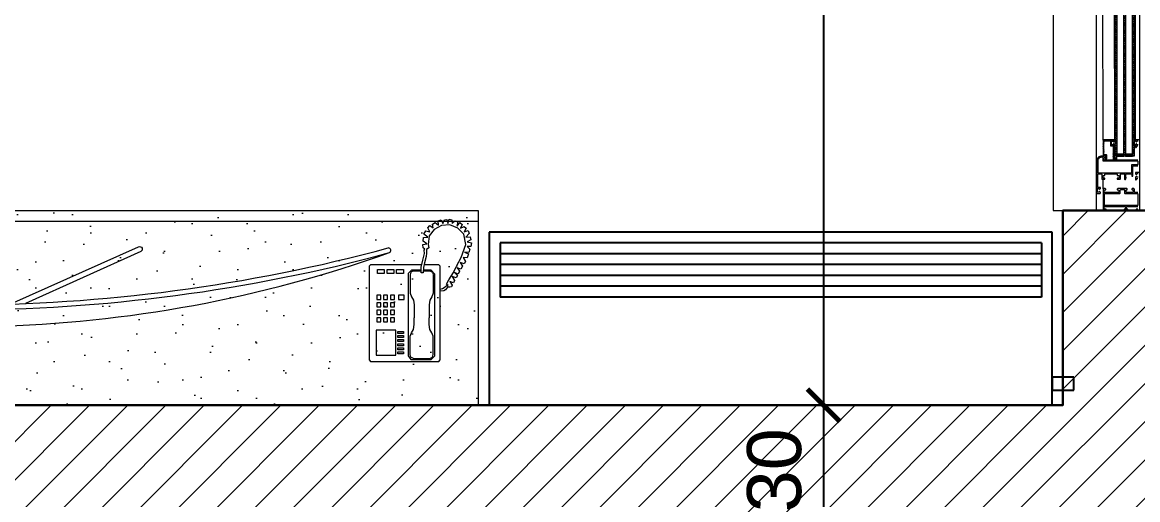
# Model space of a CAD drawing. Header units: centimetres. Extents: x 99002 to 104403, y -55119 to -48358.
# Drawn here: x 101619.1 to 101876.7, y -50979.2 to -50868.9 of the extents above; entities that cross this region are included whole.
import ezdxf

# ---------------------------------------------------------------- set-up
doc = ezdxf.new("R2010")
doc.units = ezdxf.units.CM
doc.header["$LTSCALE"] = 50
doc.header["$MEASUREMENT"] = 0
doc.layers.get('0').update_dxf_attribs({"color": 8})
doc.layers.add('COTE 50ème', color=1, linetype='Continuous')
doc.layers.add('klima', color=195, linetype='Continuous')
for name, color, linetype, lineweight in [('MACONNERIE COUPE', 7, 'Continuous', 30), ('MACONNERIE HACHURE', 253, 'Continuous', 13), ('MOBILE_Pen_No__18', 9, 'Continuous', 15), ('mobilimi', 8, 'Continuous', 9), ('WINDOWS', 21, 'Continuous', 5)]:
    doc.layers.add(name, color=color, linetype=linetype, lineweight=lineweight)
doc.layers.add('MOBILE_Pen_No__12', color=7, linetype='Continuous', lineweight=18, true_color=0xa7a7a7)
doc.styles.add('RS_TXT_50', font='arial.ttf', dxfattribs={"height": 12.5})
doc.dimstyles.new('RS_50CM_LINEAIRE', dxfattribs={"dimscale": 5, "dimtxt": 12.5, "dimasz": 1.5, "dimexe": 1, "dimexo": 2.5, "dimgap": 1, "dimtad": 1, "dimdec": 1, "dimrnd": 0.5, "dimdsep": 46, "dimtxsty": 'RS_TXT_50', "dimblk1": 'ARCHTICK', "dimblk2": 'ARCHTICK', "dimsah": 1, "dimcen": 2.5, "dimdle": 1, "dimclrt": 4, "dimadec": 0, "dimazin": 2, "dimtfac": 1, "dimtdec": 1, "dimtix": 1, "dimtmove": 2, "dimatfit": 3, "dimfxl": 1, "dimtolj": 1, "dimtzin": 0, "dimarcsym": 0})

# ---------------------------------------------------------------- blocks, each defined once
blk = doc.blocks.new('DRITARE POS 3')
at = {"layer": 'WINDOWS'}
h = blk.add_hatch(dxfattribs=at)
h.set_pattern_fill('ANSI31', color=140, scale=2.5, angle=450)
h.set_pattern_definition([(135, (-46708.9128, -43842.58123), (-0.2209708691, -0.2209708691), [])])
h.paths.add_polyline_path([(-8.71, -70.07), (-8.71, -12.58), (-8.31, -12.58), (-8.31, -70.07)])
h.paths.add_polyline_path([(-6.71, -70.07), (-6.71, -12.58), (-6.31, -12.58), (-6.31, -70.07)])
h.paths.add_polyline_path([(-4.71, -70.07), (-4.71, -12.58), (-4.31, -12.58), (-4.31, -70.07)])
at = {"layer": 'WINDOWS', "transparency": 33554559}
h = blk.add_hatch(dxfattribs=at)
h.set_pattern_fill('ANSI31', color=140, angle=450)
h.set_pattern_definition([(135, (-46708.90849, -43825.58123), (-0.08838834765, -0.08838834765), [])])
h.paths.add_polyline_path([(-6.71, -12.58), (-8.31, -12.58), (-8.31, -12.98), (-6.71, -12.98)])
h.paths.add_polyline_path([(-4.71, -12.58), (-6.31, -12.58), (-6.31, -12.98), (-4.71, -12.98)])
h.paths.add_polyline_path([(-6.71, -69.67), (-8.31, -69.67), (-8.31, -70.07), (-6.71, -70.07)])
h.paths.add_polyline_path([(-4.71, -69.67), (-6.31, -69.67), (-6.31, -70.07), (-4.71, -70.07)])
h = blk.add_hatch(dxfattribs=at)
h.set_pattern_fill('ANSI31', color=256, angle=450)
h.set_pattern_definition([(135, (-46708.71279, -43842.46996), (-0.08838834765, -0.08838834765), [])])
h.paths.add_polyline_path([(-1.74, -12.58), (-1.74, -12.64), (-2.09, -12.64, -0.414214), (-2.15, -12.58), (-2.15, -12.21, -0.247394), (-2.13, -12.16, 1.657435), (-2.37, -12.03), (-2.37, -12.77, 0.414214), (-2.28, -12.86), (-1.81, -12.86, -0.414214), (-1.72, -12.95), (-1.72, -16, -0.414214), (-1.81, -16.09), (-3.16, -16.09, -0.414214), (-3.22, -16.03), (-3.22, -15.03, 0.414214), (-3.31, -14.93), (-3.76, -14.93, -0.414214), (-3.82, -14.88), (-3.82, -11.74, 0.737396), (-3.99, -11.69), (-4.23, -12.04, 0.603122), (-4.15, -12.19), (-4.08, -12.19, -0.414214), (-4.02, -12.25), (-4.02, -14.93), (-4.06, -14.93, 0.414214), (-4.12, -14.99), (-4.12, -15.19, 0.250765), (-4.09, -15.24), (-3.92, -15.37, 0.599022), (-3.84, -15.33), (-3.84, -15.25, -0.414214), (-3.78, -15.19), (-3.52, -15.19, -0.414214), (-3.46, -15.25), (-3.46, -16, -0.414214), (-3.52, -16.05), (-3.78, -16.05, -0.414214), (-3.84, -16), (-3.84, -15.92, 0.599022), (-3.92, -15.88), (-4.09, -16.01, 0.250765), (-4.12, -16.05), (-4.12, -16.26, 0.414214), (-4.06, -16.31), (-1.55, -16.31, 0.414214), (-1.5, -16.26), (-1.5, -12.64), (-1.5, -12.58)])
at = {"layer": 'WINDOWS'}
for p, q in [((-1.5, -4.97), (-1.5, -7.22)), ((-0.01, -11.48), (0, -71.24)), ((-9, -16.26), (-9, -66.39)), ((-4.11, -66.39), (-4.12, -16.26)), ((-1.5, -16.26), (-1.49, -66.39))]:
    blk.add_line(p, q, dxfattribs=at)
for points in [[(-9.52, -0.28), (-9.21, -0.28, 0.511918), (-9.15, -0.21), (-9.21, -0.04, 0.322823), (-9.26, 0), (-9.84, 0, 0.414214)], [(-9.84, -8.81), (-9.06, -8.81, 0.414214), (-9, -8.75), (-9, -8.51, 0.250765), (-9.03, -8.47), (-9.19, -8.35, 0.599022), (-9.28, -8.4), (-9.28, -8.51, -0.414214), (-9.34, -8.57), (-9.6, -8.57, -0.414214)], [(-9.6, -7.67), (-9.34, -7.67, -0.414214), (-9.28, -7.73), (-9.28, -7.8, 0.599022), (-9.19, -7.85), (-9.03, -7.74, 0.250765), (-9, -7.69), (-9, -7.16, 1), (-9.21, -7.16), (-9.21, -7.37, -0.414214), (-9.26, -7.43), (-9.56, -7.43, -0.414214)], [(-9.56, -4.14), (-8.83, -4.14, -0.414214), (-8.74, -4.24), (-8.74, -4.89, 0.414214), (-8.55, -5.08), (-8.3, -5.08, 0.198912), (-8.26, -5.06), (-8.2, -5, 0.198912), (-8.18, -4.96), (-8.18, -4.85, 0.414214), (-8.24, -4.8), (-8.4, -4.8, -0.414214), (-8.46, -4.74), (-8.46, -4.24, -0.414214), (-8.37, -4.14), (-6.91, -4.14, -0.414214), (-6.82, -4.24), (-6.82, -4.74, -0.414214), (-6.87, -4.8), (-7.04, -4.8, 0.414214), (-7.1, -4.85), (-7.1, -4.96, 0.198912), (-7.08, -5), (-7.02, -5.06, 0.198912), (-6.98, -5.08), (-4.97, -5.08, 0.198912), (-4.93, -5.06), (-4.78, -4.91, 0.198912), (-4.76, -4.87), (-4.76, -4.8, 0.414214), (-4.82, -4.74), (-5.01, -4.74, -0.340481), (-5.14, -4.65), (-5.14, -4.24, -0.414214), (-5.04, -4.14), (-1.87, -4.14, -0.414214), (-1.78, -4.24), (-1.78, -4.65, -0.414214), (-1.87, -4.74), (-2.09, -4.74, 0.414214), (-2.15, -4.8), (-2.15, -4.87, 0.198912), (-2.13, -4.91), (-1.98, -5.06, 0.198912), (-1.94, -5.08), (-1.55, -5.08, 0.414214), (-1.5, -5.02), (-1.5, -0.06, 0.414214), (-1.55, 0), (-2.13, 0, 0.322823), (-2.19, -0.04), (-2.24, -0.21, 0.511918), (-2.19, -0.28), (-1.87, -0.28, -0.414214), (-1.78, -0.37), (-1.78, -0.84, -0.414214), (-1.87, -0.93), (-6.57, -0.93, -0.414214), (-6.67, -0.84), (-6.67, -0.37, -0.414214), (-6.57, -0.28), (-6.44, -0.28, 0.511918), (-6.39, -0.21), (-6.45, -0.04, 0.322823), (-6.5, 0), (-7.12, 0, 0.322823), (-7.17, -0.04), (-7.23, -0.21, 0.511918), (-7.17, -0.28), (-7.04, -0.28, -0.414214), (-6.95, -0.37), (-6.95, -0.84, -0.414214), (-7.04, -0.93), (-9.52, -0.93, -0.414214)], [(-9.84, -16.31), (-9.06, -16.31, 0.414214), (-9, -16.26), (-9, -16.05, 0.250765), (-9.03, -16.01), (-9.19, -15.88, 0.599022), (-9.28, -15.92), (-9.28, -16.02, -0.414214), (-9.34, -16.07), (-9.6, -16.07, -0.414214)], [(-9.6, -15.18), (-9.34, -15.18, -0.414214), (-9.28, -15.23), (-9.28, -15.33, 0.599022), (-9.19, -15.37), (-9.03, -15.24, 0.250765), (-9, -15.19), (-9, -14.62, 0.414214), (-9.06, -14.56), (-9.15, -14.56, 0.414214), (-9.21, -14.62), (-9.21, -14.88, -0.414214), (-9.26, -14.93), (-9.56, -14.93, -0.414214)], [(-9.56, -11.65), (-4.73, -11.65, -0.414214), (-4.68, -11.7), (-4.68, -12.53, 0.414214), (-4.62, -12.58), (-4.23, -12.58, 0.198912), (-4.19, -12.56), (-4.04, -12.41, 0.198912), (-4.02, -12.37), (-4.02, -12.3, 0.414214), (-4.08, -12.25), (-4.3, -12.25, -0.414214), (-4.4, -12.15), (-4.4, -11.74, -0.414214), (-4.3, -11.65), (-1.87, -11.65, -0.414214), (-1.78, -11.74), (-1.78, -12.15, -0.414214), (-1.87, -12.25), (-2.09, -12.25, 0.414214), (-2.15, -12.3), (-2.15, -12.37, 0.198912), (-2.13, -12.41), (-1.98, -12.56, 0.198912), (-1.94, -12.58), (-1.22, -12.58, 0.414214), (0, -11.37), (0, -4.01, 0.414214), (-0.06, -3.96), (-0.84, -3.96, 0.414214), (-0.9, -4.01), (-0.9, -4.22, 0.250765), (-0.88, -4.27), (-0.71, -4.4, 0.599022), (-0.62, -4.35), (-0.62, -4.26, -0.414214), (-0.56, -4.2), (-0.3, -4.2, -0.414214), (-0.25, -4.26), (-0.25, -5.04, -0.414214), (-0.3, -5.1), (-0.56, -5.1, -0.414214), (-0.62, -5.04), (-0.62, -4.95, 0.599022), (-0.71, -4.9), (-0.88, -5.03, 0.250765), (-0.9, -5.08), (-0.9, -5.28, 0.414214), (-0.84, -5.34), (-0.34, -5.34, -0.414214), (-0.28, -5.39), (-0.28, -8.34, -0.414214), (-0.38, -8.44), (-1.12, -8.44, -0.414214), (-1.22, -8.34), (-1.22, -7.32, 0.414214), (-1.31, -7.22), (-1.87, -7.22, 0.414214), (-1.96, -7.32), (-1.96, -7.45, 0.414214), (-1.91, -7.5), (-1.55, -7.5, -0.414214), (-1.5, -7.56), (-1.5, -8.01, -0.414214), (-1.55, -8.06), (-1.91, -8.06, 0.414214), (-1.96, -8.12), (-1.96, -8.38, -0.414214), (-2.02, -8.44), (-4.71, -8.44, -0.414214), (-4.76, -8.38), (-4.76, -8.12, 0.414214), (-4.82, -8.06), (-5.17, -8.06, -0.414214), (-5.23, -8.01), (-5.23, -7.56, -0.414214), (-5.17, -7.5), (-4.82, -7.5, 0.414214), (-4.76, -7.45), (-4.76, -7.32, 0.414214), (-4.86, -7.22), (-5.42, -7.22, 0.414214), (-5.51, -7.32), (-5.51, -8.34, -0.414214), (-5.6, -8.44), (-6.39, -8.44, -0.414214), (-6.48, -8.34), (-6.48, -7.22, 0.809546), (-6.66, -7.19), (-6.85, -7.61, 0.543142), (-6.8, -7.69, -0.414214), (-6.74, -7.75), (-6.74, -8.34, -0.414214), (-6.84, -8.44), (-8.07, -8.44, -0.414214), (-8.12, -8.38), (-8.12, -8.03, 0.414214), (-8.18, -7.97), (-8.35, -7.97, 0.414214), (-8.4, -8.03), (-8.4, -10.25, -0.414214), (-8.5, -10.34), (-9.56, -10.34, -0.414214)]]:
    blk.add_lwpolyline(points, format="xyb", dxfattribs=at)
for points in [[(-9.9, -160.11), (-9.9, 0), (0, 0), (0, -160.11)], [(-1.78, -1.27), (-1.83, -1.21), (-9.56, -1.21), (-9.62, -1.27), (-9.62, -3.81), (-9.56, -3.86), (-6.63, -3.86), (-6.54, -3.96), (-6.54, -4.7), (-6.44, -4.8), (-5.51, -4.8), (-5.42, -4.7), (-5.42, -3.96), (-5.32, -3.86), (-1.83, -3.86), (-1.78, -3.81)]]:
    blk.add_lwpolyline(points, close=True, dxfattribs=at)
at = {"layer": 'WINDOWS', "color": 165}
blk.add_lwpolyline([(0, 0), (0, -160.11), (10, -160.11), (10, 0)], close=True, dxfattribs=at)
at = {"layer": 'WINDOWS'}
for points in [[(-1.5, -12.21, 0.414214), (-1.4, -12.3), (-1.18, -12.3), (-1.18, -12.3, 0.414214), (-0.28, -11.37), (-0.28, -8.77, 0.414214), (-0.34, -8.72), (-8.07, -8.72, 0.414214), (-8.12, -8.77), (-8.12, -10.53, -0.414214), (-8.22, -10.62), (-9.52, -10.62, 0.414214), (-9.62, -10.71), (-9.62, -11.27, 0.414214), (-9.52, -11.37), (-1.59, -11.37, -0.414214), (-1.5, -11.46)], [(-1.74, -12.64), (-2.09, -12.64, -0.414214), (-2.15, -12.58), (-2.15, -12.21, -0.247394), (-2.13, -12.16, 1.657435), (-2.37, -12.03), (-2.37, -12.77, 0.414214), (-2.28, -12.86), (-1.81, -12.86, -0.414214), (-1.72, -12.95), (-1.72, -16, -0.414214), (-1.81, -16.09), (-3.16, -16.09, -0.414214), (-3.22, -16.03), (-3.22, -15.03, 0.414214), (-3.31, -14.93), (-3.76, -14.93, -0.414214), (-3.82, -14.88), (-3.82, -11.74, 0.737396), (-3.99, -11.69), (-4.23, -12.04, 0.603122), (-4.15, -12.19), (-4.08, -12.19, -0.414214), (-4.02, -12.25), (-4.02, -14.93), (-4.06, -14.93, 0.414214), (-4.12, -14.99), (-4.12, -15.19, 0.250765), (-4.09, -15.24), (-3.92, -15.37, 0.599022), (-3.84, -15.33), (-3.84, -15.25, -0.414214), (-3.78, -15.19), (-3.52, -15.19, -0.414214), (-3.46, -15.25), (-3.46, -16, -0.414214), (-3.52, -16.05), (-3.78, -16.05, -0.414214), (-3.84, -16), (-3.84, -15.92, 0.599022), (-3.92, -15.88), (-4.09, -16.01, 0.250765), (-4.12, -16.05), (-4.12, -16.26, 0.414214), (-4.06, -16.31), (-1.55, -16.31, 0.414214), (-1.5, -16.26), (-1.5, -12.64), (-1.5, -12.58), (-1.74, -12.58)]]:
    blk.add_lwpolyline(points, format="xyb", close=True, dxfattribs=at)
at = {"layer": 'WINDOWS', "color": 140}
for points in [[(-8.71, -70.07), (-8.71, -12.58), (-8.31, -12.58), (-8.31, -70.07)], [(-6.71, -12.58), (-8.31, -12.58), (-8.31, -12.98), (-6.71, -12.98)], [(-6.71, -70.07), (-6.71, -12.58), (-6.31, -12.58), (-6.31, -70.07)], [(-4.71, -12.58), (-6.31, -12.58), (-6.31, -12.98), (-4.71, -12.98)], [(-4.71, -70.07), (-4.71, -12.58), (-4.31, -12.58), (-4.31, -70.07)]]:
    blk.add_lwpolyline(points, close=True, dxfattribs=at)
blk = doc.blocks.new('Samsung Curved UHD TV_top_cad-block.com')
at = {"color": 0}
for points in [[(0.6, 105.8), (-7.6, 105.8)], [(0.6, 105.8), (8.8, 105.8)]]:
    blk.add_lwpolyline(points, dxfattribs=at)
for points in [[(-9.4, 104), (-9.4, 18.2, -0.414214), (-27.4, 0.2), (-43.3, 0.2, 0.08003), (-575.5, -98.3)], [(10.6, 104), (10.6, 18.2, 0.414214), (28.6, 0.2), (44.4, 0.2, -0.08003), (576.7, -98.3)], [(-69.5, -29.6), (-240.1, -106.2, -0.969023), (-243.1, -99.6), (-88.9, -30.3)], [(70.7, -29.6), (241.3, -106.2, 0.969023), (244.3, -99.6), (90.1, -30.3)]]:
    blk.add_lwpolyline(points, format="xyb", dxfattribs=at)
for centre, radius, start, end in [((-7.6, 104), 1.8, 90, 180), ((8.8, 104), 1.8, 0, 90), ((-1.5, 2066.6), 2066.6, 269.2806, 270.801), ((0.6, -2232.7), 2210.8, 74.8955, 105.1045), ((0.6, -2232.7), 2204.3, 74.8955, 105.1045), ((-573.7, -101.2), 3.43, 122.2401, 267.969), ((574.9, -101.2), 3.43, 272.031, 57.7599)]:
    blk.add_arc(centre, radius, start, end, dxfattribs=at)
blk = doc.blocks.new('_ArchTick')
at = {"color": 0, "linetype": 'ByBlock', "const_width": 0.15}
blk.add_lwpolyline([(-0.5, -0.5), (0.5, 0.5)], dxfattribs=at)
blk = doc.blocks.new('*D1049')
at = {"layer": 'COTE 50ème', "color": 0, "lineweight": -2, "ltscale": 0.5, "transparency": 16777216}
for p, q in [((101804.17, -50992.36), (101804.17, -50952.36)), ((101806.65, -50957.36), (101799.17, -50957.36)), ((101803.97, -50987.36), (101799.17, -50987.36))]:
    blk.add_line(p, q, dxfattribs=at)
at = {"layer": 'Defpoints', "color": 0, "ltscale": 0.5, "transparency": 16777216}
for p in [(101804.17, -50957.36), (101819.15, -50957.36), (101816.47, -50987.36)]:
    blk.add_point(p, dxfattribs=at)
at = {"layer": 'COTE 50ème', "color": 0, "lineweight": -2, "ltscale": 0.5, "transparency": 16777216, "xscale": 7.5, "yscale": 7.5, "zscale": 7.5}
for p, rotation in [((101804.17, -50957.36), 90), ((101804.17, -50987.36), 270)]:
    blk.add_blockref('_ArchTick', p, dxfattribs=dict(at, rotation=rotation))
at = {"layer": 'COTE 50ème', "color": 4, "ltscale": 0.5, "transparency": 16777216, "insert": (101792.79, -50972.36), "char_height": 12.5, "attachment_point": 5, "rotation": 90, "style": 'RS_TXT_50'}
blk.add_mtext('\\A1;30', dxfattribs=at)
blk = doc.blocks.new('*D1050')
at = {"layer": 'COTE 50ème', "color": 0, "lineweight": -2, "ltscale": 0.5, "transparency": 16777216}
for p, q in [((101804.17, -50962.36), (101804.17, -50352.36)), ((101855.09, -50357.36), (101799.17, -50357.36)), ((101806.65, -50957.36), (101799.17, -50957.36))]:
    blk.add_line(p, q, dxfattribs=at)
at = {"layer": 'Defpoints', "color": 0, "ltscale": 0.5, "transparency": 16777216}
for p in [(101804.17, -50357.36), (101867.59, -50357.36), (101819.15, -50957.36)]:
    blk.add_point(p, dxfattribs=at)
at = {"layer": 'COTE 50ème', "color": 0, "lineweight": -2, "ltscale": 0.5, "transparency": 16777216, "xscale": 7.5, "yscale": 7.5, "zscale": 7.5}
for p, rotation in [((101804.17, -50357.36), 90), ((101804.17, -50957.36), 270)]:
    blk.add_blockref('_ArchTick', p, dxfattribs=dict(at, rotation=rotation))
at = {"layer": 'COTE 50ème', "color": 4, "ltscale": 0.5, "transparency": 16777216, "insert": (101792.79, -50657.36), "char_height": 12.5, "attachment_point": 5, "rotation": 90, "style": 'RS_TXT_50'}
blk.add_mtext('\\A1;600', dxfattribs=at)

msp = doc.modelspace()

# ---------------------------------------------------------------- hatches: boundary and pattern name
at = {"layer": 'MACONNERIE HACHURE'}
h = msp.add_hatch(dxfattribs=at)
h.set_pattern_fill('ANSI31', color=256, scale=50, style=0)
h.set_pattern_definition([(45, (0, 5835.283), (-4.41941738, 4.41941738), [])])
h.paths.add_polyline_path([(101144.34, -51327.36), (101124.34, -51327.36), (101124.34, -51297.36), (101144.34, -51297.36)])
h.paths.add_polyline_path([(100644.34, -51327.36), (100664.34, -51327.36), (100664.34, -51297.36), (100644.34, -51297.36)])
h.paths.add_polyline_path([(101224.34, -50332.36), (101199.34, -50332.36), (101199.34, -50238.36), (101224.34, -50238.36)])
h.paths.add_polyline_path([(101224.34, -50357.36), (101199.34, -50357.36), (101199.34, -50513.36), (101147.34, -50513.36), (101147.34, -50535.36), (101159.34, -50535.36), (101159.34, -50525.36), (101284.34, -50525.36), (101284.34, -50513.36), (101224.34, -50513.36)])
h.paths.add_polyline_path([(100564.34, -50332.36), (100589.34, -50332.36), (100589.34, -50238.36), (100564.34, -50238.36)])
h.paths.add_polyline_path([(101329.34, -50332.36), (101499.34, -50332.36), (101499.34, -50357.36), (101329.34, -50357.36)])
h.paths.add_polyline_path([(101624.34, -49932.36), (101524.34, -49932.36), (101524.34, -49907.36), (101624.34, -49907.36)])
h.paths.add_polyline_path([(101284.34, -49932.36), (101344.34, -49932.36), (101344.34, -49907.36), (101259.34, -49907.36), (101259.34, -49972.36), (101224.34, -49972.36), (101224.34, -49997.36), (101284.34, -49997.36)])
h.paths.add_polyline_path([(101964.34, -50062.36), (101964.34, -49997.36), (101859.34, -49997.36), (101859.34, -49932.36), (101804.34, -49932.36), (101804.34, -49907.36), (101884.34, -49907.36), (101884.34, -49972.36), (101994.34, -49972.36), (101994.34, -50037.36), (102012.19, -50037.36), (102012.19, -50062.36)])
h.paths.add_polyline_path([(101994.34, -50332.36), (101969.34, -50332.36), (101969.34, -50299.36), (101994.34, -50299.36)])
h.paths.add_polyline_path([(100164.34, -49932.36), (100264.34, -49932.36), (100264.34, -49907.36), (100164.34, -49907.36)])
h.paths.add_polyline_path([(100504.34, -49932.36), (100444.34, -49932.36), (100444.34, -49907.36), (100529.34, -49907.36), (100529.34, -49972.36), (100564.34, -49972.36), (100564.34, -49997.36), (100504.34, -49997.36)])
h.paths.add_polyline_path([(99824.34, -50062.36), (99824.34, -49997.36), (99929.34, -49997.36), (99929.34, -49932.36), (99984.34, -49932.36), (99984.34, -49907.36), (99904.34, -49907.36), (99904.34, -49972.36), (99794.34, -49972.36), (99794.34, -50037.36), (99776.49, -50037.36), (99776.49, -50062.36)])
h.paths.add_polyline_path([(99794.34, -50332.36), (99819.34, -50332.36), (99819.34, -50299.36), (99794.34, -50299.36)])
h.paths.add_polyline_path([(100121.34, -50332.36), (100104.34, -50332.21), (100104.34, -50357.21), (100121.34, -50357.36)])
h.paths.add_polyline_path([(101667.34, -50332.36), (101684.34, -50332.21), (101684.34, -50357.21), (101667.34, -50357.36)])
h.paths.add_polyline_path([(101969.34, -50417.36), (101994.34, -50417.36), (101994.34, -50357.36), (101969.34, -50357.36)])
h.paths.add_polyline_path([(101499.34, -51305.36), (101509.34, -51305.36), (101509.34, -51317.36), (101469.34, -51317.36), (101469.34, -51305.36), (101479.34, -51305.36), (101479.34, -50987.36), (101309.34, -50987.36), (101309.34, -51305.36), (101387.35, -51305.36), (101387.35, -51317.36), (101289.34, -51317.36), (101289.34, -50957.36), (101859.34, -50957.36), (101859.34, -50912.36), (101884.34, -50912.36), (101884.34, -50962.36), (101994.34, -50962.36), (101994.34, -50982.36), (101884.34, -50982.36), (101884.34, -51032.36), (101859.34, -51032.36), (101859.34, -50987.36), (101499.34, -50987.36)])
h.paths.add_polyline_path([(100459.34, -50332.36), (100289.34, -50332.36), (100289.34, -50357.36), (100459.34, -50357.36)])
h.paths.add_polyline_path([(100164.34, -50363.36), (100164.34, -50358.36), (100216.34, -50358.36), (100216.34, -50357.36), (100221.34, -50357.36), (100221.34, -50363.36)])
h.paths.add_polyline_path([(100714.18, -51192.36), (100664.34, -51192.36), (100664.34, -51152.36), (100714.18, -51152.36)])
h.paths.add_polyline_path([(100874.34, -51192.36), (100834.34, -51192.36), (100834.34, -51152.36), (100874.34, -51152.36)])
h.paths.add_polyline_path([(100734.34, -51547.36), (100644.34, -51547.36), (100644.34, -51487.36), (100491.34, -51487.36), (100491.34, -51750.36), (100479.34, -51750.36), (100479.34, -51612.36), (100469.34, -51612.36), (100469.34, -51600.36), (100479.34, -51600.36), (100479.34, -51462.36), (100644.34, -51462.36), (100644.34, -51427.36), (100664.34, -51427.36), (100664.34, -51511.36), (100734.34, -51511.36), (100734.34, -51462.36), (100769.34, -51462.36), (100769.34, -51482.36), (100759.34, -51482.36), (100759.34, -51532.36), (100734.34, -51532.36), (100734.34, -51516.36), (100664.34, -51516.36), (100664.34, -51542.36), (100734.34, -51542.36)])
h.paths.add_polyline_path([(99929.34, -51940.47), (99904.34, -51940.47), (99904.34, -51987.36), (99929.34, -51987.36)])
h.paths.add_polyline_path([(100289.34, -51305.36), (100279.34, -51305.36), (100279.34, -51317.36), (100319.34, -51317.36), (100319.34, -51305.36), (100309.34, -51305.36), (100309.34, -50987.36), (100479.34, -50987.36), (100479.34, -51305.36), (100401.33, -51305.36), (100401.33, -51317.36), (100499.34, -51317.36), (100499.34, -50957.36), (99929.34, -50957.36), (99929.34, -50912.36), (99904.34, -50912.36), (99904.34, -50962.36), (99794.34, -50962.36), (99794.34, -50982.36), (99904.34, -50982.36), (99904.34, -51032.36), (99929.34, -51032.36), (99929.34, -50987.36), (100289.34, -50987.36)])
h.paths.add_polyline_path([(99819.34, -50417.36), (99794.34, -50417.36), (99794.34, -50357.36), (99819.34, -50357.36)])
h.paths.add_polyline_path([(100564.34, -50357.36), (100589.34, -50357.36), (100589.34, -50513.36), (100641.34, -50513.36), (100641.34, -50535.36), (100629.34, -50535.36), (100629.34, -50525.36), (100504.34, -50525.36), (100504.34, -50513.36), (100564.34, -50513.36)])
h.paths.add_polyline_path([(100589.34, -50162.36), (100589.34, -50142.36), (100639.34, -50142.36), (100639.34, -50022.36), (100664.34, -50022.36), (100664.34, -50137.36), (100681.84, -50137.36), (100681.84, -50162.36)])
h.paths.add_polyline_path([(99929.34, -51612.36), (99929.34, -51670.47), (99904.34, -51670.47), (99904.34, -51617.36), (99794.34, -51617.36), (99794.34, -51527.36), (99819.34, -51527.36), (99819.34, -51592.36), (100152.34, -51592.36), (100152.34, -51419.36), (100164.34, -51419.36), (100164.34, -51427.36), (100220.34, -51427.36), (100220.34, -51439.36), (100164.34, -51439.36), (100164.34, -51587.36), (100312.34, -51587.36), (100312.34, -51439.36), (100302.34, -51439.36), (100302.34, -51427.36), (100324.34, -51427.36), (100324.34, -51600.36), (100377.21, -51600.36), (100377.21, -51612.36)])
h.paths.add_polyline_path([(100164.34, -51285.36), (100164.34, -51305.36), (100187.34, -51305.36), (100187.34, -51317.36), (100164.34, -51317.36), (100164.34, -51327.36), (100152.34, -51327.36), (100152.34, -51297.36), (99929.34, -51297.36), (99929.34, -51285.36)])
h.paths.add_polyline_path([(100729.34, -50647.36), (100729.34, -50635.36), (100641.34, -50635.36), (100641.34, -50627.36), (100629.34, -50627.36), (100629.34, -50647.36)])
h.paths.add_polyline_path([(99819.34, -51297.36), (99794.34, -51297.36), (99794.34, -51347.36), (99819.34, -51347.36)])
h.paths.add_polyline_path([(99819.34, -50647.36), (99794.34, -50647.36), (99794.34, -50597.36), (99819.34, -50597.36)])
h.paths.add_polyline_path([(99929.34, -51247.36), (99904.34, -51247.36), (99904.34, -51192.47), (99929.34, -51192.47)], flags=17)
h.paths.add_polyline_path([(99929.34, -50697.36), (99904.34, -50697.36), (99904.34, -50752.25), (99929.34, -50752.25)])
h.paths.add_polyline_path([(101074.51, -51192.36), (101124.34, -51192.36), (101124.34, -51152.36), (101074.51, -51152.36)])
h.paths.add_polyline_path([(100914.34, -51192.36), (100954.34, -51192.36), (100954.34, -51152.36), (100914.34, -51152.36)])
h.paths.add_polyline_path([(100759.34, -52012.36), (100779.34, -52012.36), (100779.34, -52037.36), (100759.34, -52037.36)])
h.paths.add_polyline_path([(100444.34, -52012.36), (100444.34, -52037.36), (100624.34, -52037.36), (100624.34, -52012.36), (100491.34, -52012.36), (100491.34, -51842.36), (100479.34, -51842.36), (100479.34, -52012.36)])
h.paths.add_polyline_path([(101054.34, -51547.36), (101144.34, -51547.36), (101144.34, -51487.36), (101297.34, -51487.36), (101297.34, -51752.36), (101309.34, -51752.36), (101309.34, -51612.36), (101319.34, -51612.36), (101319.34, -51600.36), (101309.34, -51600.36), (101309.34, -51462.36), (101144.34, -51462.36), (101144.34, -51427.36), (101124.34, -51427.36), (101124.34, -51511.36), (101054.34, -51511.36), (101054.34, -51462.36), (100869.34, -51462.36), (100869.34, -51482.36), (101029.34, -51482.36), (101029.34, -51532.36), (101054.34, -51532.36), (101054.34, -51516.36), (101124.34, -51516.36), (101124.34, -51542.36), (101054.34, -51542.36)])
h.paths.add_polyline_path([(101859.34, -51940.47), (101884.34, -51940.47), (101884.34, -51987.36), (101859.34, -51987.36)])
h.paths.add_polyline_path([(100879.34, -50162.36), (100861.84, -50162.36), (100861.84, -50137.36), (100879.34, -50137.36), (100879.34, -49972.36), (100909.34, -49972.36), (100909.34, -50137.36), (100926.84, -50137.36), (100926.84, -50162.36), (100909.34, -50162.36), (100909.34, -50635.36), (100977.34, -50635.36), (100977.34, -50647.36), (100909.34, -50647.36), (100909.34, -50822.36), (100879.34, -50822.36), (100879.34, -50647.36), (100811.34, -50647.36), (100811.34, -50635.36), (100879.34, -50635.36)])
h.paths.add_polyline_path([(101199.34, -50162.36), (101199.34, -50142.36), (101149.34, -50142.36), (101149.34, -50022.36), (101124.34, -50022.36), (101124.34, -50137.36), (101106.84, -50137.36), (101106.84, -50162.36)])
h.paths.add_polyline_path([(99929.34, -52012.36), (99984.34, -52012.36), (99984.34, -52037.36), (99929.34, -52037.36)])
h.paths.add_polyline_path([(100164.34, -52012.36), (100164.34, -52037.36), (100264.34, -52037.36), (100264.34, -52012.36)])
h.paths.add_polyline_path([(100879.34, -52012.36), (101029.34, -52012.36), (101029.34, -52037.36), (100879.34, -52037.36)])
h.paths.add_polyline_path([(101164.34, -52012.36), (101297.34, -52012.36), (101297.34, -51842.36), (101309.34, -51842.36), (101309.34, -52012.36), (101859.34, -52012.36), (101859.34, -52037.36), (101164.34, -52037.36)])
h.paths.add_polyline_path([(101859.34, -51612.36), (101859.34, -51670.47), (101884.34, -51670.47), (101884.34, -51617.36), (101994.34, -51617.36), (101994.34, -51527.36), (101969.34, -51527.36), (101969.34, -51592.36), (101636.34, -51592.36), (101636.34, -51419.36), (101624.34, -51419.36), (101624.34, -51427.36), (101568.34, -51427.36), (101568.34, -51439.36), (101624.34, -51439.36), (101624.34, -51587.36), (101476.34, -51587.36), (101476.34, -51439.36), (101486.34, -51439.36), (101486.34, -51427.36), (101464.34, -51427.36), (101464.34, -51600.36), (101411.48, -51600.36), (101411.48, -51612.36)])
h.paths.add_polyline_path([(101624.34, -51285.36), (101624.34, -51305.36), (101601.34, -51305.36), (101601.34, -51317.36), (101624.34, -51317.36), (101624.34, -51327.36), (101636.34, -51327.36), (101636.34, -51297.36), (101859.34, -51297.36), (101859.34, -51285.36)])
h.paths.add_polyline_path([(101059.34, -50647.36), (101059.34, -50635.36), (101147.34, -50635.36), (101147.34, -50627.36), (101159.34, -50627.36), (101159.34, -50647.36)])
h.paths.add_polyline_path([(101969.34, -51297.36), (101994.34, -51297.36), (101994.34, -51347.36), (101969.34, -51347.36)])
h.paths.add_polyline_path([(101969.34, -50647.36), (101994.34, -50647.36), (101994.34, -50597.36), (101969.34, -50597.36)])
h.paths.add_polyline_path([(101859.34, -51247.36), (101884.34, -51247.36), (101884.34, -51192.47), (101859.34, -51192.47)], flags=17)
h.paths.add_polyline_path([(101859.34, -50697.36), (101884.34, -50697.36), (101884.34, -50752.25), (101859.34, -50752.25)])
at = {"layer": 'MOBILE_Pen_No__18', "linetype": 'Continuous', "lineweight": 15}
h = msp.add_hatch(dxfattribs=at)
h.set_pattern_fill('CUT_STONE', color=9, angle=360, style=0, pattern_type=2)
h.set_pattern_definition([(315, (101484.373, -50932.362), (-6.36396, -6.36396), [0, -6, 0, -9]), (250, (101504.373, -50932.362), (8.45723, -3.07818), [0, -4.4, 0, -7.6])])
h.paths.add_polyline_path([(101484.37, -50912.36), (101724.37, -50912.36), (101724.37, -50957.36), (101484.37, -50957.36)])

# ---------------------------------------------------------------- linework, layer by layer
at = {"layer": 'klima', "linetype": 'Continuous', "lineweight": 25}
for p, q in [((101856.94, -50917.36), (101726.94, -50917.36)), ((101726.94, -50917.36), (101726.94, -50957.36)), ((101856.94, -50957.36), (101856.94, -50917.36)), ((101854.44, -50919.86), (101729.44, -50919.86)), ((101729.44, -50919.86), (101729.44, -50932.36)), ((101854.44, -50919.86), (101854.44, -50932.36)), ((101854.44, -50922.36), (101729.44, -50922.36)), ((101854.44, -50924.86), (101729.44, -50924.86)), ((101854.44, -50927.36), (101729.44, -50927.36)), ((101854.44, -50929.86), (101729.44, -50929.86)), ((101854.44, -50932.36), (101729.44, -50932.36)), ((101856.94, -50950.86), (101856.94, -50953.86)), ((101861.94, -50950.86), (101856.94, -50950.86)), ((101856.94, -50950.86), (101856.94, -50953.86)), ((101861.94, -50950.86), (101856.94, -50950.86)), ((101861.94, -50953.86), (101861.94, -50950.86)), ((101861.94, -50953.86), (101861.94, -50950.86)), ((101856.94, -50953.86), (101861.94, -50953.86)), ((101856.94, -50953.86), (101861.94, -50953.86)), ((101726.94, -50957.36), (101856.94, -50957.36))]:
    msp.add_line(p, q, dxfattribs=at)
at = {"layer": 'MACONNERIE COUPE'}
msp.add_lwpolyline([(101499.34, -51305.36), (101509.34, -51305.36), (101509.34, -51317.36), (101469.34, -51317.36), (101469.34, -51305.36), (101479.34, -51305.36), (101479.34, -50987.36), (101309.34, -50987.36), (101309.34, -51305.36), (101387.35, -51305.36), (101387.35, -51317.36), (101289.34, -51317.36), (101289.34, -50957.36), (101859.34, -50957.36), (101859.34, -50912.36), (101884.34, -50912.36), (101884.34, -50962.36), (101994.34, -50962.36), (101994.34, -50982.36), (101884.34, -50982.36), (101884.34, -51032.36), (101859.34, -51032.36), (101859.34, -50987.36), (101499.34, -50987.36)], close=True, dxfattribs=at)
at = {"layer": 'MOBILE_Pen_No__12', "color": 253, "linetype": 'Continuous', "lineweight": 18, "true_color": 0xa7a7a7}
for p, q in [((101484.37, -50912.36), (101724.37, -50912.36)), ((101484.37, -50914.86), (101724.37, -50914.86)), ((101715.14, -50914.71), (101715.81, -50914.51)), ((101715.23, -50915.76), (101715.14, -50914.71)), ((101715.81, -50914.51), (101716.22, -50915.37)), ((101716.22, -50915.37), (101716.6, -50914.51)), ((101716.6, -50914.51), (101717.14, -50914.45)), ((101717.14, -50914.45), (101717.36, -50915.37)), ((101717.36, -50915.37), (101717.71, -50914.35)), ((101717.71, -50914.35), (101718.32, -50914.51)), ((101718.32, -50914.51), (101718.35, -50915.37)), ((101718.35, -50915.37), (101719.08, -50914.74)), ((101719.08, -50914.74), (101719.59, -50914.99)), ((101724.37, -50912.36), (101724.37, -50957.36)), ((101711.86, -50917.83), (101712.27, -50917.09)), ((101712.27, -50917.09), (101713.23, -50917.28)), ((101712.78, -50916.39), (101713.26, -50915.82)), ((101713.23, -50917.28), (101712.78, -50916.39)), ((101714.25, -50916.71), (101713.04, -50918.24)), ((101713.26, -50915.82), (101713.99, -50916.36)), ((101713.86, -50915.5), (101714.47, -50915.12)), ((101713.99, -50916.36), (101713.86, -50915.5)), ((101715.93, -50915.82), (101714.25, -50916.71)), ((101714.47, -50915.12), (101715.23, -50915.76)), ((101717.84, -50915.66), (101715.93, -50915.82)), ((101719.69, -50916.46), (101717.84, -50915.66)), ((101719.59, -50914.99), (101719.5, -50915.95)), ((101719.5, -50915.95), (101720.17, -50915.12)), ((101721.09, -50917.83), (101719.69, -50916.46)), ((101720.17, -50915.12), (101720.67, -50915.56)), ((101720.67, -50915.56), (101720.29, -50916.42)), ((101720.29, -50916.42), (101721.18, -50916.04)), ((101721.6, -50916.42), (101721.15, -50917.28)), ((101721.15, -50917.28), (101722.08, -50917)), ((101721.18, -50916.04), (101721.6, -50916.42)), ((101722.08, -50917), (101722.33, -50917.64)), ((101711.64, -50920.18), (101712.56, -50920.02)), ((101711.67, -50919.48), (101711.73, -50918.62)), ((101712.56, -50920.02), (101711.67, -50919.48)), ((101711.73, -50918.62), (101712.75, -50918.53)), ((101712.75, -50918.53), (101711.86, -50917.83)), ((101713.04, -50918.24), (101712.88, -50920.25)), ((101721.53, -50920.21), (101721.09, -50917.83)), ((101722.33, -50917.64), (101721.57, -50918.5)), ((101721.57, -50918.5), (101722.55, -50918.46)), ((101722.68, -50919.1), (101721.85, -50919.58)), ((101721.85, -50919.58), (101722.84, -50919.86)), ((101722.55, -50918.46), (101722.68, -50919.1)), ((101722.84, -50919.86), (101722.68, -50920.66)), ((101711.6, -50923.81), (101711.99, -50922.32)), ((101711.7, -50920.95), (101711.64, -50920.18)), ((101712.05, -50921.3), (101711.7, -50920.95)), ((101711.95, -50921.49), (101712.05, -50921.3)), ((101711.99, -50922.32), (101711.95, -50921.49)), ((101712.46, -50922.22), (101712.37, -50922.99)), ((101713, -50920.98), (101712.43, -50921.39)), ((101712.43, -50921.39), (101712.46, -50922.22)), ((101712.88, -50920.25), (101713, -50920.98)), ((101720.48, -50923.21), (101721.53, -50920.21)), ((101722.27, -50922.03), (101721.25, -50922)), ((101721.25, -50922), (101722.17, -50922.35)), ((101721.82, -50920.66), (101722.49, -50921.3)), ((101722.68, -50920.66), (101721.82, -50920.66)), ((101722.17, -50922.35), (101721.88, -50923.3)), ((101722.49, -50921.3), (101722.27, -50922.03)), ((101699.56, -50924.88), (101699.25, -50925.19)), ((101699.25, -50925.19), (101699.25, -50946.89)), ((101711.35, -50924.88), (101699.56, -50924.88)), ((101711.22, -50925.41), (101711.6, -50923.81)), ((101711.99, -50924.48), (101711.76, -50925.5)), ((101715.29, -50924.88), (101711.9, -50924.88)), ((101712.37, -50922.99), (101711.99, -50924.48)), ((101715.6, -50925.19), (101715.29, -50924.88)), ((101715.6, -50946.89), (101715.6, -50925.19)), ((101719.47, -50925.06), (101720.48, -50923.21)), ((101719.56, -50925.31), (101719.47, -50925.06)), ((101721.15, -50924.64), (101720.26, -50924.39)), ((101720.26, -50924.39), (101720.74, -50925.25)), ((101720.93, -50923.21), (101721.5, -50924.13)), ((101721.88, -50923.3), (101720.93, -50923.21)), ((101721.5, -50924.13), (101721.15, -50924.64)), ((101701.13, -50925.98), (101702.71, -50925.98)), ((101701.13, -50926.92), (101701.13, -50925.98)), ((101702.71, -50926.92), (101701.13, -50926.92)), ((101702.71, -50925.98), (101702.71, -50926.92)), ((101703.34, -50925.98), (101704.91, -50925.98)), ((101703.34, -50926.92), (101703.34, -50925.98)), ((101704.91, -50926.92), (101703.34, -50926.92)), ((101704.91, -50925.98), (101704.91, -50926.92)), ((101705.54, -50925.98), (101707.11, -50925.98)), ((101705.54, -50926.92), (101705.54, -50925.98)), ((101707.11, -50926.92), (101705.54, -50926.92)), ((101707.11, -50925.98), (101707.11, -50926.92)), ((101709, -50926.13), (101708.21, -50926.92)), ((101708.21, -50926.92), (101708.21, -50945.95)), ((101708.84, -50926.61), (101708.68, -50927.23)), ((101708.68, -50927.23), (101708.68, -50931.48)), ((101709.47, -50926.29), (101708.84, -50926.61)), ((101711.21, -50926.13), (101709, -50926.13)), ((101709.47, -50926.29), (101711.21, -50926.29)), ((101711.2, -50926.76), (101711.22, -50925.41)), ((101711.67, -50926.76), (101711.2, -50926.76)), ((101711.76, -50925.5), (101711.67, -50926.76)), ((101711.71, -50926.29), (101713.24, -50926.29)), ((101713.56, -50926.13), (101711.72, -50926.13)), ((101713.24, -50926.29), (101713.87, -50926.61)), ((101714.35, -50927.08), (101713.56, -50926.13)), ((101713.87, -50926.61), (101714.03, -50927.23)), ((101714.03, -50927.23), (101714.03, -50931.48)), ((101714.35, -50945.95), (101714.35, -50927.08)), ((101717.65, -50928.4), (101718.67, -50926.68)), ((101718.42, -50927.64), (101718.92, -50928.56)), ((101719.34, -50927.92), (101718.42, -50927.64)), ((101718.67, -50926.68), (101719.34, -50925.37)), ((101719.78, -50927.06), (101718.92, -50926.68)), ((101718.92, -50926.68), (101719.59, -50927.41)), ((101719.34, -50925.37), (101719.56, -50925.31)), ((101719.59, -50927.41), (101719.34, -50927.92)), ((101720.39, -50925.92), (101719.53, -50925.63)), ((101719.53, -50925.63), (101720.1, -50926.36)), ((101720.1, -50926.36), (101719.78, -50927.06)), ((101720.74, -50925.25), (101720.39, -50925.92)), ((101716.19, -50930.41), (101716.54, -50930.15)), ((101716.54, -50930.15), (101716.95, -50929.86)), ((101717.3, -50930.09), (101716.86, -50930.69)), ((101716.95, -50929.86), (101717.14, -50929.67)), ((101717.08, -50929.36), (101717.65, -50928.4)), ((101717.46, -50929.67), (101717.08, -50929.36)), ((101717.14, -50929.67), (101717.46, -50929.67)), ((101717.87, -50930.06), (101717.3, -50930.09)), ((101717.84, -50928.78), (101718.35, -50929.61)), ((101718.67, -50929.04), (101717.84, -50928.78)), ((101718.22, -50929.96), (101717.87, -50930.06)), ((101718.35, -50929.61), (101718.22, -50929.96)), ((101718.92, -50928.56), (101718.67, -50929.04)), ((101700.98, -50931.95), (101700.98, -50932.9)), ((101701.92, -50931.95), (101700.98, -50931.95)), ((101700.98, -50932.9), (101701.92, -50932.9)), ((101701.92, -50932.9), (101701.92, -50931.95)), ((101703.49, -50931.95), (101702.55, -50931.95)), ((101702.55, -50931.95), (101702.55, -50932.9)), ((101702.55, -50932.9), (101703.49, -50932.9)), ((101703.49, -50932.9), (101703.49, -50931.95)), ((101704.12, -50931.95), (101704.12, -50932.9)), ((101705.07, -50931.95), (101704.12, -50931.95)), ((101704.12, -50932.9), (101705.07, -50932.9)), ((101705.07, -50932.9), (101705.07, -50931.95)), ((101706.01, -50931.95), (101706.01, -50932.9)), ((101707.27, -50931.95), (101706.01, -50931.95)), ((101706.01, -50932.9), (101707.27, -50932.9)), ((101707.27, -50932.9), (101707.27, -50931.95)), ((101708.68, -50931.48), (101709, -50932.27)), ((101709, -50932.27), (101709.47, -50933.05)), ((101713.72, -50932.27), (101713.24, -50933.05)), ((101714.03, -50931.48), (101713.72, -50932.27)), ((101715.6, -50930.54), (101716.19, -50930.41)), ((101716.47, -50930.92), (101715.6, -50931.01)), ((101716.86, -50930.69), (101716.47, -50930.92)), ((101700.98, -50933.68), (101700.98, -50934.63)), ((101701.92, -50933.68), (101700.98, -50933.68)), ((101700.98, -50934.63), (101701.92, -50934.63)), ((101700.98, -50935.41), (101700.98, -50936.36)), ((101701.92, -50935.41), (101700.98, -50935.41)), ((101701.92, -50934.63), (101701.92, -50933.68)), ((101701.92, -50936.36), (101701.92, -50935.41)), ((101703.49, -50933.68), (101702.55, -50933.68)), ((101702.55, -50933.68), (101702.55, -50934.63)), ((101702.55, -50934.63), (101703.49, -50934.63)), ((101702.55, -50935.41), (101702.55, -50936.36)), ((101703.49, -50935.41), (101702.55, -50935.41)), ((101703.49, -50934.63), (101703.49, -50933.68)), ((101703.49, -50936.36), (101703.49, -50935.41)), ((101705.07, -50933.68), (101704.12, -50933.68)), ((101704.12, -50933.68), (101704.12, -50934.63)), ((101704.12, -50934.63), (101705.07, -50934.63)), ((101704.12, -50935.41), (101704.12, -50936.36)), ((101705.07, -50935.41), (101704.12, -50935.41)), ((101705.07, -50934.63), (101705.07, -50933.68)), ((101705.07, -50936.36), (101705.07, -50935.41)), ((101709.47, -50933.05), (101709.63, -50934.15)), ((101709.63, -50934.15), (101709.63, -50937.14)), ((101713.24, -50933.05), (101713.09, -50934.15)), ((101713.09, -50934.15), (101713.09, -50937.14)), ((101700.98, -50936.36), (101701.92, -50936.36)), ((101700.98, -50937.14), (101700.98, -50938.09)), ((101701.92, -50937.14), (101700.98, -50937.14)), ((101701.92, -50938.09), (101701.92, -50937.14)), ((101702.55, -50936.36), (101703.49, -50936.36)), ((101703.49, -50937.14), (101702.55, -50937.14)), ((101702.55, -50937.14), (101702.55, -50938.09)), ((101703.49, -50938.09), (101703.49, -50937.14)), ((101704.12, -50936.36), (101705.07, -50936.36)), ((101704.12, -50937.14), (101704.12, -50938.09)), ((101705.07, -50937.14), (101704.12, -50937.14)), ((101705.07, -50938.09), (101705.07, -50937.14)), ((101709.63, -50938.72), (101709.63, -50937.14)), ((101713.09, -50938.72), (101713.09, -50937.14)), ((101700.82, -50939.97), (101700.82, -50945.79)), ((101705.38, -50939.97), (101700.82, -50939.97)), ((101700.98, -50938.09), (101701.92, -50938.09)), ((101702.55, -50938.09), (101703.49, -50938.09)), ((101704.12, -50938.09), (101705.07, -50938.09)), ((101705.38, -50945.79), (101705.38, -50939.97)), ((101705.85, -50940.29), (101707.11, -50940.29)), ((101705.85, -50940.76), (101705.85, -50940.29)), ((101707.11, -50940.29), (101707.11, -50940.76)), ((101708.68, -50941.39), (101709, -50940.6)), ((101709, -50940.6), (101709.47, -50939.82)), ((101709.47, -50939.82), (101709.63, -50938.72)), ((101713.24, -50939.82), (101713.09, -50938.72)), ((101713.72, -50940.6), (101713.24, -50939.82)), ((101714.03, -50941.39), (101713.72, -50940.6)), ((101707.11, -50940.76), (101705.85, -50940.76)), ((101705.85, -50941.23), (101707.11, -50941.23)), ((101705.85, -50941.7), (101705.85, -50941.23)), ((101707.11, -50941.7), (101705.85, -50941.7)), ((101705.85, -50942.65), (101705.85, -50942.18)), ((101705.85, -50942.18), (101707.11, -50942.18)), ((101707.11, -50942.65), (101705.85, -50942.65)), ((101705.85, -50943.12), (101707.11, -50943.12)), ((101705.85, -50943.59), (101705.85, -50943.12)), ((101707.11, -50941.23), (101707.11, -50941.7)), ((101707.11, -50942.18), (101707.11, -50942.65)), ((101707.11, -50943.12), (101707.11, -50943.59)), ((101708.68, -50945.64), (101708.68, -50941.39)), ((101714.03, -50945.64), (101714.03, -50941.39)), ((101700.82, -50945.79), (101705.38, -50945.79)), ((101707.11, -50943.59), (101705.85, -50943.59)), ((101705.85, -50944.06), (101707.11, -50944.06)), ((101705.85, -50944.53), (101705.85, -50944.06)), ((101707.11, -50944.53), (101705.85, -50944.53)), ((101705.85, -50945.01), (101707.11, -50945.01)), ((101705.85, -50945.48), (101705.85, -50945.01)), ((101707.11, -50945.48), (101705.85, -50945.48)), ((101707.11, -50944.06), (101707.11, -50944.53)), ((101707.11, -50945.01), (101707.11, -50945.48)), ((101708.84, -50946.26), (101708.68, -50945.64)), ((101713.87, -50946.26), (101714.03, -50945.64)), ((101699.25, -50946.89), (101699.56, -50947.21)), ((101699.56, -50947.21), (101715.29, -50947.21)), ((101708.21, -50945.95), (101708.84, -50946.74)), ((101709.47, -50946.58), (101708.84, -50946.26)), ((101708.84, -50946.74), (101713.56, -50946.74)), ((101709.47, -50946.58), (101713.24, -50946.58)), ((101713.24, -50946.58), (101713.87, -50946.26)), ((101713.56, -50946.74), (101714.35, -50945.95)), ((101715.29, -50947.21), (101715.6, -50946.89)), ((101724.37, -50957.36), (101484.37, -50957.36))]:
    msp.add_line(p, q, dxfattribs=at)
at = {"layer": 'mobilimi'}
for p in [(101623.16, -50957.36), (101834.34, -50957.36)]:
    msp.add_line(p, (101782.7, -50957.36), dxfattribs=at)

# ---------------------------------------------------------------- block references
at = {"lineweight": 5, "rotation": 180}
msp.add_blockref('DRITARE POS 3', (101867.15, -50912.36), dxfattribs=at)
at = {"layer": 'MOBILE_Pen_No__12', "color": 253, "linetype": 'Continuous', "lineweight": 18, "true_color": 0xa7a7a7, "xscale": 0.1728, "yscale": 0.1728, "zscale": 0.1728, "rotation": 180}
msp.add_blockref('Samsung Curved UHD TV_top_cad-block.com', (101604.48, -50939.07), dxfattribs=at)

# ---------------------------------------------------------------- dimensions: what is measured, and where the dimension line sits
at = {"layer": 'COTE 50ème', "ltscale": 0.5}
for base, p1, p2, picture, middle in [((101804.17, -50357.36), (101819.15, -50957.36), (101867.59, -50357.36), '*D1050', (101792.79, -50657.36)), ((101804.17, -50957.36), (101816.47, -50987.36), (101819.15, -50957.36), '*D1049', (101792.79, -50972.36))]:
    dim = msp.add_linear_dim(base=base, p1=p1, p2=p2, angle=90, dimstyle='RS_50CM_LINEAIRE', dxfattribs=at)
    dim.commit()
    dim.dimension.update_dxf_attribs({"geometry": picture, "text_midpoint": middle})

doc.saveas('drawing.dxf')
